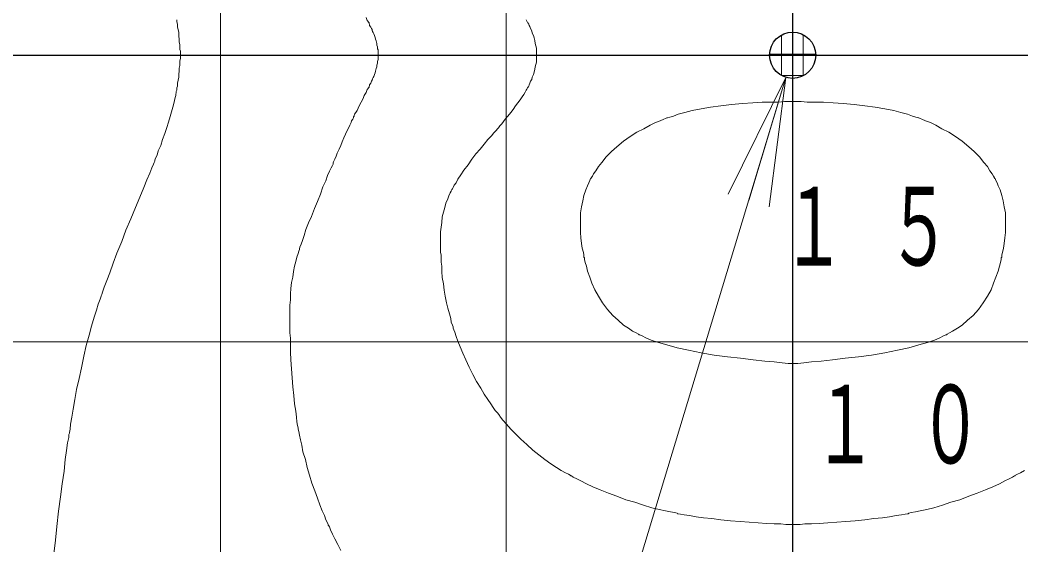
# Model space of a CAD drawing. Units: millimetres on the paper, scale 1:30. Extents: x 895 to 1260, y -330 to -40.
# Drawn here: x 1177.23 to 1200.58, y -127.95 to -115.71 of the extents above; entities that cross this region are included whole.
import ezdxf

# ---------------------------------------------------------------- set-up
doc = ezdxf.new("R2010")
doc.units = ezdxf.units.MM
doc.layers.add('1_300', color=7, linetype='Continuous', lineweight=13)
doc.styles.add('ＭＳ ゴシック', font='')
doc.styles.get('ＭＳ ゴシック').set_extended_font_data('MS Gothic')

msp = doc.modelspace()

# ---------------------------------------------------------------- linework, layer by layer
at = {"layer": '1_300', "color": 70}
for p, q in [((1181.911, -63.129), (1181.911, -169.917)), ((1188.578, -63.129), (1188.578, -169.917)), ((1148.537, -123.209), (1241.977, -123.209))]:
    msp.add_line(p, q, dxfattribs=at)
at = {"layer": '1_300', "color": 1, "lineweight": 25}
for p, q in [((1195.258, -63.129), (1195.258, -169.917)), ((1148.537, -116.528), (1241.977, -116.528))]:
    msp.add_line(p, q, dxfattribs=at)
at = {"layer": '1_300'}
for p, q in [((1195.151, -116), (1195.365, -116)), ((1195.5, -117.01), (1195.5, -116.046)), ((1195, -117.001), (1195, -116.055)), ((1194.72, -116.5), (1195.797, -116.5)), ((1193.754, -119.77), (1195.102, -117.044)), ((1195.102, -117.044), (1194.232, -119.915)), ((1195.102, -117.044), (1194.711, -120.06)), ((1194.998, -117), (1195.519, -117))]:
    msp.add_line(p, q, dxfattribs=at)
at = {"layer": '1_300', "color": 4}
for points in [[(1178.023, -128.156), (1178.065, -127.834), (1178.093, -127.512), (1178.135, -127.161), (1178.177, -126.825), (1178.219, -126.517), (1178.261, -126.223), (1178.289, -125.957), (1178.317, -125.747), (1178.345, -125.565), (1178.373, -125.439), (1178.373, -125.369), (1178.387, -125.341), (1178.387, -125.327), (1178.401, -125.243), (1178.415, -125.131), (1178.443, -124.963), (1178.471, -124.781), (1178.513, -124.556), (1178.555, -124.318), (1178.611, -124.066), (1178.667, -123.814), (1178.723, -123.548), (1178.779, -123.296), (1178.849, -123.058), (1178.905, -122.848), (1178.961, -122.638), (1179.018, -122.47), (1179.06, -122.33), (1179.102, -122.218), (1179.13, -122.148), (1179.13, -122.134), (1179.144, -122.106), (1179.158, -122.05), (1179.2, -121.938), (1179.256, -121.783), (1179.326, -121.602), (1179.41, -121.377), (1179.494, -121.139), (1179.606, -120.873), (1179.704, -120.607), (1179.816, -120.341), (1179.928, -120.075), (1180.026, -119.837), (1180.124, -119.613), (1180.194, -119.431), (1180.264, -119.277), (1180.306, -119.151), (1180.348, -119.066), (1180.362, -119.025), (1180.376, -118.996), (1180.376, -118.982), (1180.39, -118.94), (1180.432, -118.856), (1180.46, -118.758), (1180.516, -118.632), (1180.558, -118.492), (1180.614, -118.352), (1180.656, -118.212), (1180.698, -118.086), (1180.74, -117.96), (1180.768, -117.848), (1180.796, -117.736), (1180.824, -117.652), (1180.838, -117.582), (1180.852, -117.512), (1180.866, -117.47), (1180.866, -117.428), (1180.88, -117.414), (1180.88, -117.4), (1180.88, -117.372), (1180.894, -117.344), (1180.894, -117.288), (1180.908, -117.246), (1180.908, -117.176), (1180.922, -117.106), (1180.936, -117.036), (1180.936, -116.966), (1180.95, -116.896), (1180.95, -116.826), (1180.964, -116.77), (1180.964, -116.7), (1180.964, -116.657), (1180.978, -116.602), (1180.978, -116.574), (1180.978, -116.546), (1180.978, -116.531), (1180.978, -116.518), (1180.978, -116.503), (1180.978, -116.476), (1180.978, -116.433), (1180.964, -116.391), (1180.964, -116.335), (1180.964, -116.279), (1180.95, -116.223), (1180.95, -116.153), (1180.936, -116.083), (1180.936, -115.999), (1180.922, -115.929), (1180.908, -115.873), (1180.908, -115.803), (1180.894, -115.747), (1180.894, -115.705)], [(1184.718, -128.072), (1184.648, -127.932), (1184.578, -127.806), (1184.522, -127.694), (1184.48, -127.596), (1184.452, -127.526), (1184.438, -127.498), (1184.424, -127.484), (1184.424, -127.47), (1184.41, -127.428), (1184.368, -127.358), (1184.339, -127.26), (1184.284, -127.148), (1184.227, -127.007), (1184.171, -126.854), (1184.115, -126.685), (1184.045, -126.503), (1183.989, -126.321), (1183.933, -126.139), (1183.891, -125.957), (1183.835, -125.775), (1183.807, -125.621), (1183.779, -125.495), (1183.751, -125.383), (1183.737, -125.299), (1183.723, -125.243), (1183.723, -125.229), (1183.723, -125.215), (1183.709, -125.159), (1183.695, -125.075), (1183.681, -124.963), (1183.667, -124.823), (1183.639, -124.655), (1183.625, -124.458), (1183.597, -124.262), (1183.583, -124.052), (1183.569, -123.842), (1183.555, -123.632), (1183.541, -123.45), (1183.541, -123.282), (1183.541, -123.128), (1183.527, -123.002), (1183.527, -122.904), (1183.527, -122.834), (1183.527, -122.792), (1183.527, -122.778), (1183.527, -122.764), (1183.527, -122.722), (1183.527, -122.666), (1183.527, -122.568), (1183.527, -122.47), (1183.527, -122.358), (1183.541, -122.232), (1183.541, -122.092), (1183.555, -121.966), (1183.569, -121.826), (1183.597, -121.7), (1183.611, -121.573), (1183.639, -121.447), (1183.667, -121.335), (1183.695, -121.237), (1183.723, -121.153), (1183.737, -121.097), (1183.751, -121.055), (1183.751, -121.041), (1183.765, -120.999), (1183.793, -120.929), (1183.821, -120.845), (1183.863, -120.733), (1183.905, -120.593), (1183.961, -120.439), (1184.031, -120.285), (1184.101, -120.103), (1184.171, -119.935), (1184.241, -119.767), (1184.298, -119.599), (1184.368, -119.459), (1184.41, -119.332), (1184.452, -119.234), (1184.494, -119.151), (1184.522, -119.095), (1184.536, -119.066), (1184.536, -119.053), (1184.536, -119.038), (1184.55, -119.01), (1184.578, -118.954), (1184.606, -118.884), (1184.634, -118.814), (1184.676, -118.716), (1184.718, -118.632), (1184.746, -118.548), (1184.788, -118.45), (1184.83, -118.366), (1184.858, -118.296), (1184.9, -118.226), (1184.928, -118.156), (1184.956, -118.1), (1184.97, -118.058), (1184.998, -118.016), (1185.012, -117.988), (1185.012, -117.96), (1185.026, -117.96), (1185.026, -117.932), (1185.04, -117.904), (1185.068, -117.862), (1185.096, -117.82), (1185.124, -117.764), (1185.152, -117.694), (1185.194, -117.624), (1185.236, -117.54), (1185.264, -117.47), (1185.306, -117.4), (1185.334, -117.33), (1185.376, -117.274), (1185.39, -117.218), (1185.418, -117.176), (1185.432, -117.134), (1185.446, -117.106), (1185.446, -117.092), (1185.46, -117.092), (1185.46, -117.078), (1185.474, -117.05), (1185.488, -117.022), (1185.502, -116.98), (1185.516, -116.938), (1185.53, -116.896), (1185.544, -116.84), (1185.558, -116.798), (1185.558, -116.756), (1185.572, -116.714), (1185.572, -116.672), (1185.586, -116.629), (1185.586, -116.602), (1185.586, -116.574), (1185.586, -116.546), (1185.586, -116.531), (1185.586, -116.518), (1185.586, -116.503), (1185.586, -116.489), (1185.586, -116.476), (1185.586, -116.448), (1185.586, -116.405), (1185.572, -116.377), (1185.572, -116.335), (1185.558, -116.293), (1185.558, -116.252), (1185.544, -116.195), (1185.53, -116.153), (1185.516, -116.111), (1185.502, -116.069), (1185.488, -116.027), (1185.474, -115.999), (1185.46, -115.971), (1185.46, -115.957), (1185.446, -115.957), (1185.446, -115.943), (1185.446, -115.929), (1185.432, -115.901), (1185.418, -115.873), (1185.39, -115.831), (1185.376, -115.775), (1185.334, -115.719), (1185.306, -115.649)], [(1200.67, -126.209), (1200.572, -126.265), (1200.502, -126.293), (1200.46, -126.321), (1200.446, -126.335), (1200.432, -126.335), (1200.39, -126.363), (1200.306, -126.405), (1200.208, -126.447), (1200.082, -126.517), (1199.927, -126.587), (1199.759, -126.657), (1199.563, -126.741), (1199.367, -126.811), (1199.157, -126.895), (1198.947, -126.952), (1198.751, -127.022), (1198.555, -127.078), (1198.387, -127.12), (1198.233, -127.148), (1198.121, -127.176), (1198.023, -127.19), (1197.967, -127.204), (1197.953, -127.218), (1197.939, -127.218), (1197.883, -127.231), (1197.799, -127.246), (1197.673, -127.26), (1197.519, -127.288), (1197.351, -127.316), (1197.154, -127.33), (1196.944, -127.358), (1196.72, -127.386), (1196.496, -127.4), (1196.286, -127.414), (1196.076, -127.428), (1195.88, -127.442), (1195.698, -127.456), (1195.544, -127.456), (1195.432, -127.47), (1195.334, -127.47), (1195.278, -127.47), (1195.264, -127.47), (1195.25, -127.47), (1195.194, -127.47), (1195.096, -127.47), (1194.984, -127.456), (1194.83, -127.456), (1194.647, -127.442), (1194.451, -127.428), (1194.241, -127.414), (1194.031, -127.4), (1193.807, -127.386), (1193.583, -127.358), (1193.373, -127.33), (1193.177, -127.316), (1193.009, -127.288), (1192.855, -127.26), (1192.729, -127.246), (1192.645, -127.231), (1192.589, -127.218), (1192.575, -127.218), (1192.561, -127.204), (1192.505, -127.19), (1192.407, -127.176), (1192.295, -127.148), (1192.14, -127.12), (1191.972, -127.078), (1191.776, -127.022), (1191.58, -126.952), (1191.37, -126.895), (1191.16, -126.811), (1190.964, -126.741), (1190.768, -126.657), (1190.6, -126.587), (1190.446, -126.517), (1190.32, -126.447), (1190.222, -126.405), (1190.138, -126.363), (1190.096, -126.335), (1190.082, -126.335), (1190.068, -126.321), (1190.026, -126.293), (1189.956, -126.265), (1189.858, -126.209), (1189.746, -126.139), (1189.62, -126.055), (1189.479, -125.957), (1189.339, -125.845), (1189.199, -125.733), (1189.059, -125.607), (1188.919, -125.481), (1188.793, -125.355), (1188.681, -125.243), (1188.583, -125.131), (1188.499, -125.033), (1188.443, -124.963), (1188.401, -124.907), (1188.373, -124.865), (1188.359, -124.851), (1188.345, -124.837), (1188.317, -124.809), (1188.275, -124.739), (1188.219, -124.655), (1188.149, -124.556), (1188.065, -124.43), (1187.981, -124.29), (1187.883, -124.136), (1187.799, -123.968), (1187.715, -123.8), (1187.631, -123.632), (1187.561, -123.478), (1187.505, -123.324), (1187.449, -123.198), (1187.407, -123.086), (1187.379, -122.988), (1187.351, -122.932), (1187.337, -122.89), (1187.337, -122.876), (1187.337, -122.862), (1187.323, -122.82), (1187.295, -122.75), (1187.281, -122.666), (1187.253, -122.554), (1187.211, -122.428), (1187.183, -122.302), (1187.155, -122.148), (1187.127, -122.008), (1187.113, -121.854), (1187.085, -121.713), (1187.071, -121.573), (1187.071, -121.447), (1187.057, -121.349), (1187.057, -121.251), (1187.057, -121.181), (1187.043, -121.125), (1187.043, -121.097), (1187.043, -121.083), (1187.043, -121.041), (1187.043, -120.999), (1187.043, -120.929), (1187.043, -120.845), (1187.043, -120.747), (1187.043, -120.649), (1187.057, -120.537), (1187.071, -120.425), (1187.085, -120.299), (1187.113, -120.187), (1187.141, -120.075), (1187.169, -119.977), (1187.211, -119.879), (1187.239, -119.809), (1187.267, -119.739), (1187.295, -119.697), (1187.309, -119.669), (1187.309, -119.655), (1187.323, -119.641), (1187.337, -119.613), (1187.365, -119.557), (1187.407, -119.501), (1187.449, -119.417), (1187.519, -119.319), (1187.589, -119.206), (1187.687, -119.08), (1187.771, -118.954), (1187.869, -118.828), (1187.967, -118.716), (1188.065, -118.604), (1188.149, -118.492), (1188.233, -118.408), (1188.289, -118.338), (1188.345, -118.282), (1188.373, -118.24), (1188.401, -118.212), (1188.401, -118.198), (1188.415, -118.198), (1188.429, -118.17), (1188.471, -118.128), (1188.513, -118.072), (1188.555, -118.016), (1188.611, -117.946), (1188.681, -117.862), (1188.737, -117.792), (1188.793, -117.708), (1188.849, -117.638), (1188.905, -117.568), (1188.947, -117.498), (1188.989, -117.442), (1189.017, -117.386), (1189.045, -117.344), (1189.059, -117.316), (1189.073, -117.288), (1189.087, -117.274), (1189.087, -117.26), (1189.101, -117.246), (1189.115, -117.218), (1189.129, -117.176), (1189.143, -117.134), (1189.171, -117.092), (1189.185, -117.036), (1189.213, -116.98), (1189.227, -116.924), (1189.241, -116.854), (1189.255, -116.798), (1189.269, -116.742), (1189.283, -116.686), (1189.283, -116.644), (1189.283, -116.602), (1189.283, -116.559), (1189.283, -116.546), (1189.283, -116.531), (1189.283, -116.518), (1189.283, -116.503), (1189.283, -116.476), (1189.283, -116.448), (1189.283, -116.405), (1189.283, -116.363), (1189.269, -116.307), (1189.255, -116.252), (1189.241, -116.181), (1189.227, -116.125), (1189.213, -116.069), (1189.185, -116.013), (1189.171, -115.957), (1189.143, -115.901), (1189.129, -115.859), (1189.115, -115.831), (1189.101, -115.803), (1189.087, -115.789), (1189.087, -115.775), (1189.073, -115.761), (1189.059, -115.733), (1189.045, -115.705)]]:
    msp.add_lwpolyline(points, dxfattribs=at)
at = {"layer": '1_300'}
msp.add_lwpolyline([(1195.102, -117.044), (1176.125, -179.692), (1163.576, -179.692)], dxfattribs=at)
at = {"layer": '1_300', "color": 4}
msp.add_lwpolyline([(1195.264, -123.716), (1195.236, -123.716), (1195.152, -123.716), (1195.011, -123.702), (1194.83, -123.674), (1194.606, -123.66), (1194.339, -123.632), (1194.045, -123.59), (1193.737, -123.562), (1193.429, -123.52), (1193.121, -123.464), (1192.827, -123.408), (1192.561, -123.352), (1192.323, -123.282), (1192.127, -123.226), (1191.959, -123.17), (1191.832, -123.114), (1191.748, -123.072), (1191.692, -123.044), (1191.678, -123.044), (1191.664, -123.03), (1191.608, -123.002), (1191.524, -122.96), (1191.426, -122.89), (1191.314, -122.82), (1191.188, -122.708), (1191.062, -122.596), (1190.936, -122.456), (1190.824, -122.302), (1190.726, -122.148), (1190.642, -121.994), (1190.572, -121.84), (1190.53, -121.7), (1190.474, -121.559), (1190.446, -121.447), (1190.418, -121.363), (1190.404, -121.293), (1190.404, -121.251), (1190.39, -121.237), (1190.39, -121.223), (1190.39, -121.181), (1190.376, -121.125), (1190.348, -121.027), (1190.334, -120.915), (1190.32, -120.789), (1190.306, -120.663), (1190.306, -120.509), (1190.306, -120.355), (1190.306, -120.201), (1190.334, -120.061), (1190.362, -119.921), (1190.39, -119.795), (1190.432, -119.669), (1190.474, -119.571), (1190.502, -119.501), (1190.53, -119.445), (1190.544, -119.403), (1190.558, -119.403), (1190.558, -119.389), (1190.586, -119.347), (1190.614, -119.291), (1190.67, -119.221), (1190.726, -119.123), (1190.81, -119.025), (1190.908, -118.898), (1191.034, -118.772), (1191.16, -118.66), (1191.314, -118.534), (1191.468, -118.422), (1191.622, -118.324), (1191.79, -118.24), (1191.931, -118.156), (1192.057, -118.1), (1192.168, -118.058), (1192.253, -118.016), (1192.295, -118.002), (1192.323, -117.988), (1192.336, -117.988), (1192.393, -117.974), (1192.477, -117.946), (1192.589, -117.904), (1192.743, -117.862), (1192.911, -117.82), (1193.121, -117.778), (1193.345, -117.736), (1193.583, -117.708), (1193.835, -117.68), (1194.087, -117.652), (1194.325, -117.638), (1194.549, -117.624), (1194.76, -117.624), (1194.928, -117.624), (1195.068, -117.61), (1195.18, -117.61), (1195.236, -117.61), (1195.264, -117.61), (1195.292, -117.61), (1195.348, -117.61), (1195.46, -117.61), (1195.6, -117.624), (1195.768, -117.624), (1195.978, -117.624), (1196.202, -117.638), (1196.44, -117.652), (1196.692, -117.68), (1196.944, -117.708), (1197.183, -117.736), (1197.407, -117.778), (1197.617, -117.82), (1197.785, -117.862), (1197.939, -117.904), (1198.051, -117.946), (1198.135, -117.974), (1198.191, -117.988), (1198.205, -117.988), (1198.233, -118.002), (1198.275, -118.016), (1198.359, -118.058), (1198.471, -118.1), (1198.597, -118.156), (1198.737, -118.24), (1198.905, -118.324), (1199.059, -118.422), (1199.213, -118.534), (1199.367, -118.66), (1199.493, -118.772), (1199.619, -118.898), (1199.717, -119.025), (1199.801, -119.123), (1199.858, -119.221), (1199.913, -119.291), (1199.941, -119.347), (1199.969, -119.389), (1199.969, -119.403), (1199.984, -119.403), (1199.997, -119.445), (1200.026, -119.501), (1200.054, -119.571), (1200.095, -119.669), (1200.137, -119.795), (1200.165, -119.921), (1200.194, -120.061), (1200.222, -120.201), (1200.222, -120.355), (1200.222, -120.509), (1200.222, -120.663), (1200.208, -120.789), (1200.194, -120.915), (1200.18, -121.027), (1200.152, -121.125), (1200.137, -121.181), (1200.137, -121.223), (1200.137, -121.237), (1200.124, -121.251), (1200.124, -121.293), (1200.11, -121.363), (1200.082, -121.447), (1200.054, -121.559), (1199.997, -121.7), (1199.941, -121.84), (1199.886, -121.994), (1199.801, -122.148), (1199.703, -122.302), (1199.591, -122.456), (1199.465, -122.596), (1199.339, -122.708), (1199.213, -122.82), (1199.101, -122.89), (1198.989, -122.96), (1198.919, -123.002), (1198.863, -123.03), (1198.849, -123.044), (1198.835, -123.044), (1198.779, -123.072), (1198.695, -123.114), (1198.569, -123.17), (1198.401, -123.226), (1198.205, -123.282), (1197.967, -123.352), (1197.701, -123.408), (1197.407, -123.464), (1197.098, -123.52), (1196.79, -123.562), (1196.482, -123.59), (1196.188, -123.632), (1195.922, -123.66), (1195.698, -123.674), (1195.516, -123.702), (1195.376, -123.716), (1195.292, -123.716)], close=True, dxfattribs=at)
at = {"layer": '1_300', "color": 2, "lineweight": 25}
msp.add_circle((1195.258, -116.528), 0.539, dxfattribs=at)

# ---------------------------------------------------------------- texts
at = {"layer": '1_300', "char_height": 1.833, "attachment_point": 4, "style": 'ＭＳ ゴシック'}
for s, insert in [('\\T1.64;\\W0.6;１５', (1194.998, -120.529)), ('\\T1.64;\\W0.6;１０', (1195.73, -125.142))]:
    msp.add_mtext(s, dxfattribs=dict(at, insert=insert))

doc.saveas('drawing.dxf')
